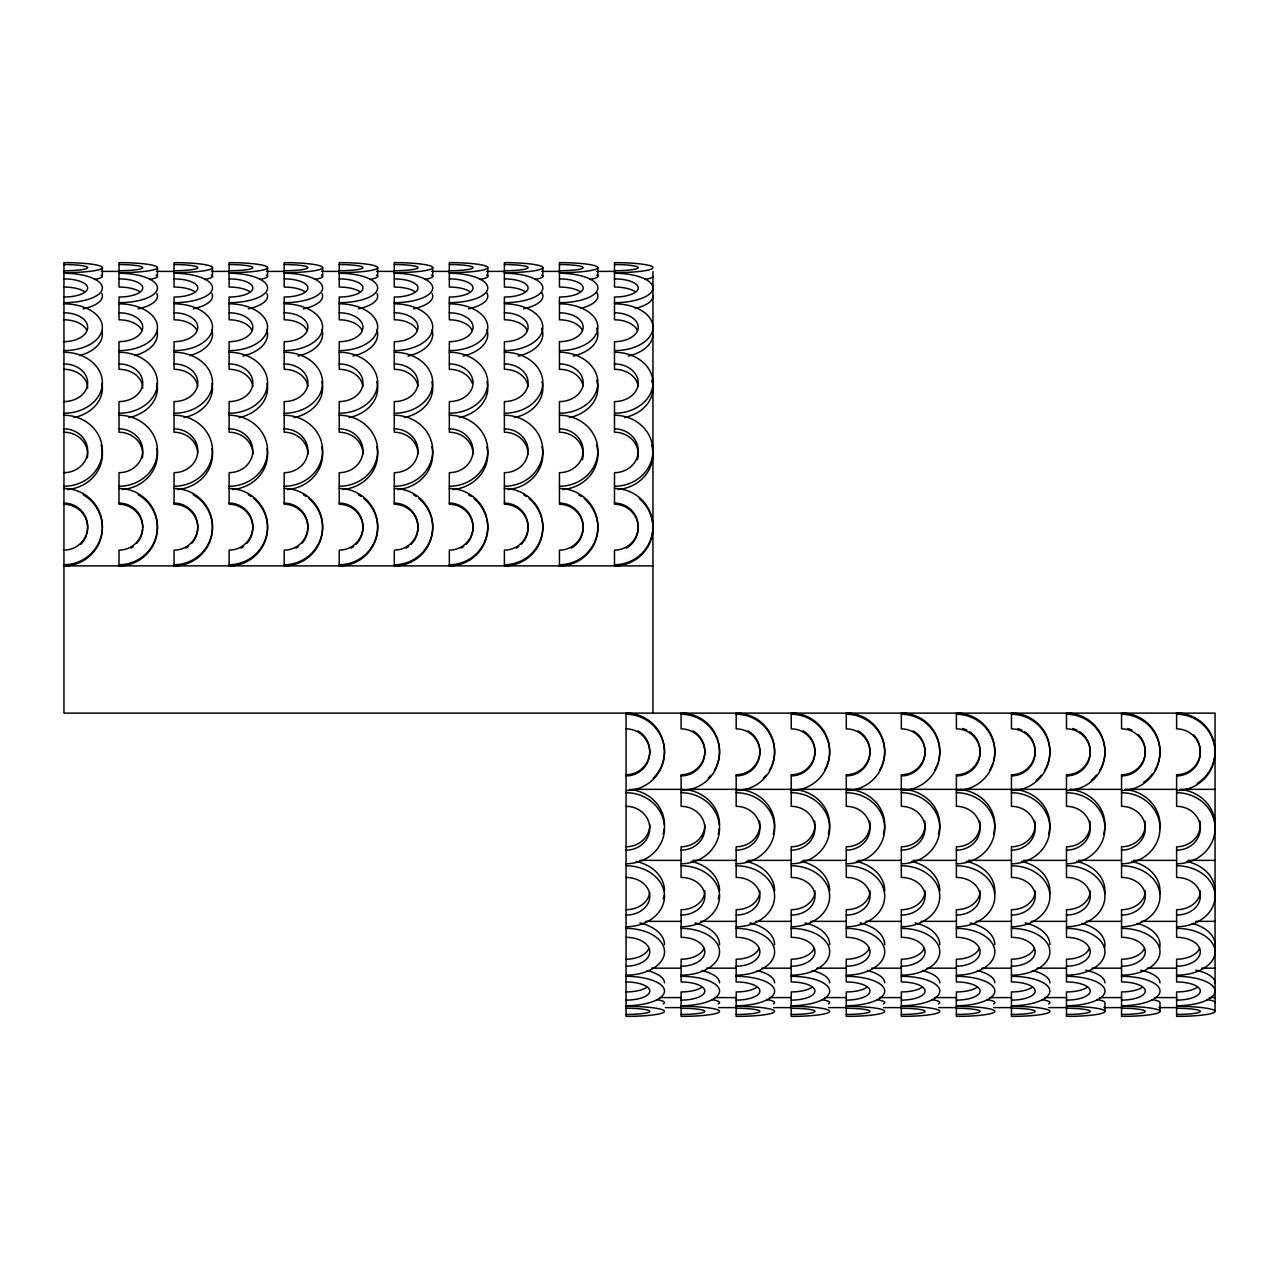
<?xml version="1.0" encoding="UTF-8"?>
<svg xmlns="http://www.w3.org/2000/svg" width="1279" height="1279" viewBox="0 0 1279 1279"><rect width="100%" height="100%" fill="white"/><g stroke="black" fill="none" stroke-linecap="round" stroke-linejoin="round"><path stroke-width="1.5" d="M101.313 271.388L119.011 271.388M156.358 271.388L174.056 271.388M211.419 271.388L229.117 271.388M266.48 271.388L284.178 271.388M321.525 271.388L339.223 271.388M376.586 271.388L394.284 271.388M431.647 271.388L449.329 271.388M486.691 271.388L504.39 271.388M541.752 271.388L559.451 271.388M596.813 271.388L614.496 271.388M652.945 565.878L63.95 565.878A38.434 38.114 0 0 0 83.167 494.765M631.954 789.351L681.115 789.351A38.434 35.508 0 0 1 719.549 824.859M687.015 789.351L736.176 789.351A38.434 35.508 0 0 1 773.299 834.052M742.076 789.351L791.221 789.351A38.434 35.508 0 0 1 828.36 834.052M797.121 789.351L956.388 789.351A38.434 35.508 0 0 1 993.527 834.052M960.321 789.351L1011.449 789.351A38.434 35.508 0 0 1 1048.572 834.052M1015.382 789.351L1066.494 789.351M1070.427 789.351L1121.555 789.351M1125.488 789.351L1176.616 789.351M1180.453 789.351L1215.05 789.351M639.82 860.367L681.115 860.367M692.914 860.367L736.176 860.367M747.959 860.367L791.221 860.367M803.02 860.367L846.282 860.367M858.081 860.367L901.327 860.367M913.126 860.367L956.388 860.367M968.187 860.367L1011.449 860.367M1023.248 860.367L1066.494 860.367M1078.293 860.367L1121.555 860.367M1133.354 860.367L1176.616 860.367M1188.143 860.367L1215.05 860.367M645.719 921.36L681.115 921.36M700.78 921.36L736.176 921.36M755.825 921.36L791.221 921.36M810.886 921.36L846.282 921.36M865.947 921.36L901.327 921.36M920.992 921.36L956.388 921.36M976.053 921.36L1011.449 921.36M1031.114 921.36L1066.494 921.36M1086.159 921.36L1121.555 921.36M1141.22 921.36L1176.616 921.36M1195.833 921.36L1215.05 921.36M651.619 968.171L681.115 968.171M706.679 968.171L736.176 968.171M761.724 968.171L791.221 968.171M816.785 968.171L846.282 968.171M871.846 968.171L901.327 968.171M926.891 968.171L956.388 968.171M981.952 968.171L1011.449 968.171M1037.013 968.171L1066.494 968.171M1092.058 968.171L1121.555 968.171M1147.119 968.171L1176.616 968.171M1201.589 968.171L1215.05 968.171M659.484 997.588L681.115 997.588M714.545 997.588L736.176 997.588M769.59 997.588L791.221 997.588M824.651 997.588L846.282 997.588M879.712 997.588L901.327 997.588M934.757 997.588L956.388 997.588M989.818 997.588L1011.449 997.588M1044.879 997.588L1066.494 997.588M1099.924 997.588L1121.555 997.588M1154.985 997.588L1176.616 997.588M1209.279 997.588L1215.05 997.588M665.384 1007.612L681.115 1007.612M718.478 1007.612L736.176 1007.612M773.523 1007.612L791.221 1007.612M828.584 1007.612L846.282 1007.612M883.645 1007.612L901.327 1007.612M938.69 1007.612L956.388 1007.612M993.751 1007.612L1011.449 1007.612M1048.796 1007.612L1066.494 1007.612M1103.857 1007.612L1121.555 1007.612M1158.918 1007.612L1176.616 1007.612M1197.144 987.42A23.709 9.081 0 0 1 1176.616 991.944L1176.616 1016.373A38.434 5.02 0 0 0 1215.05 1011.369L1215.05 713.122L63.95 713.122L63.95 262.627A38.434 5.02 0 0 1 102.384 267.631L102.384 276.392M1142.099 987.42A23.709 9.081 0 0 1 1121.555 991.944L1121.555 1016.373A38.434 5.02 0 0 0 1159.989 1011.369L1159.989 1002.608A38.434 5.02 0 0 0 1152.059 999.554M1087.038 987.42A23.709 9.081 0 0 1 1066.494 991.944L1066.494 1016.373A38.434 5.02 0 0 0 1104.944 1011.369L1104.944 1002.608A38.434 5.02 0 0 0 1096.998 999.554M652.945 271.388L652.945 713.122M579.979 291.58A23.709 9.081 0 0 0 559.451 287.056L559.451 262.627A38.434 5.02 0 0 1 597.885 267.631L597.885 276.392M524.934 291.58A23.709 9.081 0 0 0 504.39 287.056L504.39 262.627A38.434 5.02 0 0 1 542.824 267.631L542.824 276.392M469.873 291.58A23.709 9.081 0 0 0 449.329 287.056L449.329 262.627A38.434 5.02 0 0 1 487.779 267.631L487.779 276.392M414.812 291.58A23.709 9.081 0 0 0 394.284 287.056L394.284 262.627A38.434 5.02 0 0 1 432.718 267.631L432.718 276.392M359.767 291.58A23.709 9.081 0 0 0 339.223 287.056L339.223 262.627A38.434 5.02 0 0 1 377.673 267.631L377.673 276.392M304.706 291.58A23.709 9.081 0 0 0 284.178 287.056L284.178 262.627A38.434 5.02 0 0 1 322.612 267.631L322.612 276.392M249.661 291.58A23.709 9.081 0 0 0 229.117 287.056L229.117 262.627A38.434 5.02 0 0 1 267.551 267.631L267.551 276.392M194.6 291.58A23.709 9.081 0 0 0 174.056 287.056L174.056 262.627A38.434 5.02 0 0 1 212.506 267.631L212.506 276.392M139.539 291.58A23.709 9.081 0 0 0 119.011 287.056L119.011 262.627A38.434 5.02 0 0 1 157.445 267.631L157.445 276.392M266.815 329.662A38.434 23.406 0 0 1 242.882 356.09M229.117 303.826A38.434 23.406 0 0 1 267.551 327.232A38.434 23.406 0 0 1 229.117 350.622M229.117 312.795A23.709 14.437 0 0 1 252.826 327.232A23.709 14.437 0 0 1 229.117 341.669L229.117 369.311A23.709 18.817 0 0 1 252.746 386.498M284.178 303.826A38.434 23.406 0 0 1 322.612 327.232A38.434 23.406 0 0 1 284.178 350.622M252.027 330.494A23.709 14.437 0 0 0 229.117 319.798L229.117 297.032A23.709 9.081 0 0 0 252.826 287.967A23.709 9.081 0 0 0 229.117 278.886M321.876 329.662A38.434 23.406 0 0 1 297.943 356.09M394.284 303.826A38.434 23.406 0 0 1 432.718 327.232A38.434 23.406 0 0 1 394.284 350.622M394.284 312.795A23.709 14.437 0 0 1 417.993 327.232A23.709 14.437 0 0 1 394.284 341.669L394.284 369.311A23.709 18.817 0 0 1 417.913 386.498M417.194 330.494A23.709 14.437 0 0 0 394.284 319.798L394.284 297.032A23.709 9.081 0 0 0 417.993 287.967A23.709 9.081 0 0 0 394.284 278.886M431.982 329.662A38.434 23.406 0 0 1 408.049 356.09M376.921 329.662A38.434 23.406 0 0 1 353.004 356.09M339.223 303.826A38.434 23.406 0 0 1 377.673 327.232A38.434 23.406 0 0 1 339.223 350.622M339.223 312.795A23.709 14.437 0 0 1 362.948 327.232A23.709 14.437 0 0 1 339.223 341.669L339.223 369.311A23.709 18.817 0 0 1 362.852 386.498M652.945 334.235A38.434 23.406 0 0 1 628.277 356.09M362.133 330.494A23.709 14.437 0 0 0 339.223 319.798L339.223 297.032A23.709 9.081 0 0 0 362.948 287.967A23.709 9.081 0 0 0 339.223 278.886M307.072 330.494A23.709 14.437 0 0 0 284.178 319.798L284.178 297.032A23.709 9.081 0 0 0 307.887 287.967A23.709 9.081 0 0 0 284.178 278.886M284.178 312.795A23.709 14.437 0 0 1 307.887 327.232A23.709 14.437 0 0 1 284.178 341.669L284.178 369.311A23.709 18.817 0 0 1 307.791 386.498M141.905 330.494A23.709 14.437 0 0 0 119.011 319.798L119.011 297.032A23.709 9.081 0 0 0 142.72 287.967A23.709 9.081 0 0 0 119.011 278.886M102.064 331.181A38.434 23.406 0 0 1 79.586 355.61M63.95 319.798A23.709 14.437 0 0 1 86.86 330.494M63.95 303.826A38.434 23.406 0 0 1 102.384 327.232A38.434 23.406 0 0 1 63.95 350.622M63.95 312.795A23.709 14.437 0 0 1 87.659 327.232A23.709 14.437 0 0 1 63.95 341.669M614.496 312.795A23.709 14.437 0 0 1 638.221 327.232A23.709 14.437 0 0 1 614.496 341.669L614.496 369.311A23.709 18.817 0 0 1 638.125 386.498M559.451 312.795A23.709 14.437 0 0 1 583.16 327.232A23.709 14.437 0 0 1 559.451 341.669L559.451 369.311A23.709 18.817 0 0 1 583.064 386.498M637.406 330.494A23.709 14.437 0 0 0 614.496 319.798L614.496 297.032A23.709 9.081 0 0 0 638.221 287.967A23.709 9.081 0 0 0 614.496 278.886M596.574 328.175A38.434 23.406 0 0 1 573.216 356.09M559.451 303.826A38.434 23.406 0 0 1 597.885 327.232A38.434 23.406 0 0 1 559.451 350.622M614.496 303.826A38.434 23.406 0 0 1 652.945 327.232A38.434 23.406 0 0 1 614.496 350.622M582.361 330.494A23.709 14.437 0 0 0 559.451 319.798L559.451 297.032A23.709 9.081 0 0 0 583.16 287.967A23.709 9.081 0 0 0 559.451 278.886M196.966 330.494A23.709 14.437 0 0 0 174.056 319.798L174.056 297.032A23.709 9.081 0 0 0 197.781 287.967A23.709 9.081 0 0 0 174.056 278.886M174.056 312.795A23.709 14.437 0 0 1 197.781 327.232A23.709 14.437 0 0 1 174.056 341.669L174.056 369.311A23.709 18.817 0 0 1 197.685 386.498M449.329 303.826A38.434 23.406 0 0 1 487.779 327.232A38.434 23.406 0 0 1 449.329 350.622M211.754 329.662A38.434 23.406 0 0 1 189.708 355.61M174.056 303.826A38.434 23.406 0 0 1 212.506 327.232A38.434 23.406 0 0 1 174.056 350.622M449.329 312.795A23.709 14.437 0 0 1 473.054 327.232A23.709 14.437 0 0 1 449.329 341.669L449.329 369.311A23.709 18.817 0 0 1 472.239 383.268M472.239 330.494A23.709 14.437 0 0 0 449.329 319.798L449.329 297.032A23.709 9.081 0 0 0 473.054 287.967A23.709 9.081 0 0 0 449.329 278.886M487.027 329.662A38.434 23.406 0 0 1 463.11 356.09M157.109 331.181A38.434 23.406 0 0 1 134.647 355.61M119.011 303.826A38.434 23.406 0 0 1 157.445 327.232A38.434 23.406 0 0 1 119.011 350.622M527.3 330.494A23.709 14.437 0 0 0 504.39 319.798L504.39 297.032A23.709 9.081 0 0 0 528.099 287.967A23.709 9.081 0 0 0 504.39 278.886M541.529 328.175A38.434 23.406 0 0 1 518.155 356.09M119.011 312.795A23.709 14.437 0 0 1 142.72 327.232A23.709 14.437 0 0 1 119.011 341.669L119.011 369.311A23.709 18.817 0 0 1 142.72 388.129M504.39 303.826A38.434 23.406 0 0 1 542.824 327.232A38.434 23.406 0 0 1 504.39 350.622M504.39 312.795A23.709 14.437 0 0 1 528.099 327.232A23.709 14.437 0 0 1 504.39 341.669L504.39 369.311A23.709 18.817 0 0 1 528.019 386.498M431.87 381.781A38.434 30.488 0 0 1 404.228 417.593M652.945 388.129A38.434 30.488 0 0 1 624.456 417.593M651.635 380.247A38.434 30.488 0 0 1 652.466 383.364M267.087 383.364A38.434 30.488 0 0 1 239.061 417.593M614.496 352.253A38.434 30.488 0 0 1 652.945 382.757A38.434 30.488 0 0 1 614.496 413.245M614.496 363.939A23.709 18.817 0 0 1 638.221 382.757A23.709 18.817 0 0 1 614.496 401.574L614.496 432.238A23.709 21.903 0 0 1 637.406 459.816M156.965 383.364A38.434 30.488 0 0 1 128.955 417.593M63.95 352.253A38.434 30.488 0 0 1 102.384 382.757A38.434 30.488 0 0 1 63.95 413.245M376.825 381.781A38.434 30.488 0 0 1 349.167 417.593M321.764 381.781A38.434 30.488 0 0 1 294.122 417.593M212.026 383.364A38.434 30.488 0 0 1 184.016 417.593M486.931 381.781A38.434 30.488 0 0 1 459.289 417.593M541.992 381.781A38.434 30.488 0 0 1 514.334 417.593M596.574 380.247A38.434 30.488 0 0 1 569.395 417.593M559.451 352.253A38.434 30.488 0 0 1 597.885 382.757A38.434 30.488 0 0 1 559.451 413.245M559.451 363.939A23.709 18.817 0 0 1 583.16 382.757A23.709 18.817 0 0 1 559.451 401.574L559.451 432.238A23.709 21.903 0 0 1 582.361 459.816M119.011 363.939A23.709 18.817 0 0 1 142.72 382.757A23.709 18.817 0 0 1 119.011 401.574L119.011 432.238A23.709 21.903 0 0 1 142.353 457.946M63.95 363.939A23.709 18.817 0 0 1 87.659 382.757A23.709 18.817 0 0 1 63.95 401.574M63.95 369.311A23.709 18.817 0 0 1 87.659 388.129M101.92 383.364A38.434 30.488 0 0 1 73.894 417.593M119.011 352.253A38.434 30.488 0 0 1 157.445 382.757A38.434 30.488 0 0 1 119.011 413.245M229.117 363.939A23.709 18.817 0 0 1 252.826 382.757A23.709 18.817 0 0 1 229.117 401.574L229.117 432.238A23.709 21.903 0 0 1 252.826 454.141M174.056 352.253A38.434 30.488 0 0 1 212.506 382.757A38.434 30.488 0 0 1 174.056 413.245M174.056 363.939A23.709 18.817 0 0 1 197.781 382.757A23.709 18.817 0 0 1 174.056 401.574L174.056 432.238A23.709 21.903 0 0 1 197.685 452.238M229.117 352.253A38.434 30.488 0 0 1 267.551 382.757A38.434 30.488 0 0 1 229.117 413.245M394.284 363.939A23.709 18.817 0 0 1 417.993 382.757A23.709 18.817 0 0 1 394.284 401.574L394.284 432.238A23.709 21.903 0 0 1 417.993 454.141M394.284 352.253A38.434 30.488 0 0 1 432.718 382.757A38.434 30.488 0 0 1 394.284 413.245M339.223 352.253A38.434 30.488 0 0 1 377.673 382.757A38.434 30.488 0 0 1 339.223 413.245M339.223 363.939A23.709 18.817 0 0 1 362.948 382.757A23.709 18.817 0 0 1 339.223 401.574L339.223 432.238A23.709 21.903 0 0 1 362.948 454.141M284.178 352.253A38.434 30.488 0 0 1 322.612 382.757A38.434 30.488 0 0 1 284.178 413.245M284.178 363.939A23.709 18.817 0 0 1 307.887 382.757A23.709 18.817 0 0 1 284.178 401.574L284.178 432.238A23.709 21.903 0 0 1 307.887 454.141M449.329 352.253A38.434 30.488 0 0 1 487.779 382.757A38.434 30.488 0 0 1 449.329 413.245M449.329 363.939A23.709 18.817 0 0 1 473.054 382.757A23.709 18.817 0 0 1 449.329 401.574L449.329 432.238A23.709 21.903 0 0 1 473.054 454.141M504.39 363.939A23.709 18.817 0 0 1 528.099 382.757A23.709 18.817 0 0 1 504.39 401.574L504.39 432.238A23.709 21.903 0 0 1 528.099 454.141M504.39 352.253A38.434 30.488 0 0 1 542.824 382.757A38.434 30.488 0 0 1 504.39 413.245M211.914 293.562A38.434 14.708 0 0 1 193.273 308.863M174.056 273.258A38.434 14.708 0 0 1 212.506 287.967A38.434 14.708 0 0 1 174.056 302.675M432.142 293.562A38.434 14.708 0 0 1 413.501 308.863M394.284 273.258A38.434 14.708 0 0 1 432.718 287.967A38.434 14.708 0 0 1 394.284 302.675M284.178 273.258A38.434 14.708 0 0 1 322.612 287.967A38.434 14.708 0 0 1 284.178 302.675M322.02 293.562A38.434 14.708 0 0 1 303.395 308.863M266.975 293.562A38.434 14.708 0 0 1 248.334 308.863M229.117 273.258A38.434 14.708 0 0 1 267.551 287.967A38.434 14.708 0 0 1 229.117 302.675M156.853 293.562A38.434 14.708 0 0 1 138.228 308.863M119.011 273.258A38.434 14.708 0 0 1 157.445 287.967A38.434 14.708 0 0 1 119.011 302.675M559.451 273.258A38.434 14.708 0 0 1 597.885 287.967A38.434 14.708 0 0 1 559.451 302.675M614.496 273.258A38.434 14.708 0 0 1 652.945 287.967A38.434 14.708 0 0 1 614.496 302.675M652.945 296.12A38.434 14.708 0 0 1 635.423 308.463M635.039 291.58A23.709 9.081 0 0 0 614.496 287.056L614.496 262.627A38.434 5.02 0 0 1 652.945 267.631A38.434 5.02 0 0 1 614.496 272.651M596.574 292.315A38.434 14.708 0 0 1 580.378 308.463M449.329 273.258A38.434 14.708 0 0 1 487.779 287.967A38.434 14.708 0 0 1 449.329 302.675M486.468 292.315A38.434 14.708 0 0 1 468.562 308.863M339.223 273.258A38.434 14.708 0 0 1 377.673 287.967A38.434 14.708 0 0 1 339.223 302.675M377.081 293.562A38.434 14.708 0 0 1 358.44 308.863M63.95 278.886A23.709 9.081 0 0 1 87.659 287.967A23.709 9.081 0 0 1 63.95 297.032M63.95 287.056A23.709 9.081 0 0 1 84.494 291.58M63.95 273.258A38.434 14.708 0 0 1 102.384 287.967A38.434 14.708 0 0 1 63.95 302.675M101.808 293.562A38.434 14.708 0 0 1 83.167 308.863M541.529 292.315A38.434 14.708 0 0 1 523.607 308.863M504.39 273.258A38.434 14.708 0 0 1 542.824 287.967A38.434 14.708 0 0 1 504.39 302.675M614.496 428.849A23.709 21.903 0 0 1 638.221 450.768A23.709 21.903 0 0 1 614.496 472.67L614.496 504.262A23.709 23.518 0 0 1 626.358 548.131M652.945 454.141A38.434 35.508 0 0 1 617.837 489.521M651.635 444.948A38.434 35.508 0 0 1 652.738 450.432M614.496 415.243A38.434 35.508 0 0 1 652.945 450.768A38.434 35.508 0 0 1 614.496 486.276M559.451 415.243A38.434 35.508 0 0 1 597.885 450.768A38.434 35.508 0 0 1 559.451 486.276M559.451 428.849A23.709 21.903 0 0 1 583.16 450.768A23.709 21.903 0 0 1 559.451 472.67L559.451 504.262A23.709 23.518 0 0 1 571.297 548.131M596.574 444.948A38.434 35.508 0 0 1 562.792 489.521M174.056 428.849A23.709 21.903 0 0 1 197.781 450.768A23.709 21.903 0 0 1 174.056 472.67L174.056 504.262A23.709 23.518 0 0 1 191.882 543.271M284.178 428.849A23.709 21.903 0 0 1 307.887 450.768A23.709 21.903 0 0 1 284.178 472.67L284.178 504.262A23.709 23.518 0 0 1 302.004 543.271M321.764 446.755A38.434 35.508 0 0 1 287.519 489.521M284.178 415.243A38.434 35.508 0 0 1 322.612 450.768A38.434 35.508 0 0 1 284.178 486.276M394.284 415.243A38.434 35.508 0 0 1 432.718 450.768A38.434 35.508 0 0 1 394.284 486.276M394.284 428.849A23.709 21.903 0 0 1 417.993 450.768A23.709 21.903 0 0 1 394.284 472.67L394.284 504.262A23.709 23.518 0 0 1 411.055 544.39M431.87 446.755A38.434 35.508 0 0 1 397.625 489.521M229.117 428.849A23.709 21.903 0 0 1 252.826 450.768A23.709 21.903 0 0 1 229.117 472.67L229.117 504.262A23.709 23.518 0 0 1 246.943 543.271M267.087 448.577A38.434 35.508 0 0 1 232.458 489.521M229.117 415.243A38.434 35.508 0 0 1 267.551 450.768A38.434 35.508 0 0 1 229.117 486.276M156.965 448.577A38.434 35.508 0 0 1 122.352 489.521M119.011 415.243A38.434 35.508 0 0 1 157.445 450.768A38.434 35.508 0 0 1 119.011 486.276M174.056 415.243A38.434 35.508 0 0 1 212.506 450.768A38.434 35.508 0 0 1 174.056 486.276M486.931 446.755A38.434 35.508 0 0 1 452.67 489.521M541.992 446.755A38.434 35.508 0 0 1 507.731 489.521M376.825 446.755A38.434 35.508 0 0 1 342.564 489.521M339.223 415.243A38.434 35.508 0 0 1 377.673 450.768A38.434 35.508 0 0 1 339.223 486.276M339.223 428.849A23.709 21.903 0 0 1 362.948 450.768A23.709 21.903 0 0 1 339.223 472.67L339.223 504.262A23.709 23.518 0 0 1 360.486 538.171M119.011 428.849A23.709 21.903 0 0 1 142.72 450.768A23.709 21.903 0 0 1 119.011 472.67L119.011 504.262A23.709 23.518 0 0 1 142.72 527.763M504.39 415.243A38.434 35.508 0 0 1 542.824 450.768A38.434 35.508 0 0 1 504.39 486.276M504.39 428.849A23.709 21.903 0 0 1 528.099 450.768A23.709 21.903 0 0 1 504.39 472.67L504.39 504.262A23.709 23.518 0 0 1 521.161 544.39M212.026 448.577A38.434 35.508 0 0 1 177.397 489.521M63.95 428.849A23.709 21.903 0 0 1 87.659 450.768A23.709 21.903 0 0 1 63.95 472.67M63.95 415.243A38.434 35.508 0 0 1 102.384 450.768A38.434 35.508 0 0 1 63.95 486.276M63.95 432.238A23.709 21.903 0 0 1 87.308 457.946M101.073 444.948A38.434 35.508 0 0 1 67.291 489.521M449.329 428.849A23.709 21.903 0 0 1 473.054 450.768A23.709 21.903 0 0 1 449.329 472.67L449.329 504.262A23.709 23.518 0 0 1 466.1 544.39M449.329 415.243A38.434 35.508 0 0 1 487.779 450.768A38.434 35.508 0 0 1 449.329 486.276M486.468 275.097A38.434 5.02 0 0 1 479.833 279.446M541.529 275.097A38.434 5.02 0 0 1 534.894 279.446M596.574 275.097A38.434 5.02 0 0 1 589.939 279.446M652.945 276.392A38.434 5.02 0 0 1 645 279.446M376.362 275.097A38.434 5.02 0 0 1 369.727 279.446M377.673 267.631A38.434 5.02 0 0 1 339.223 272.651M339.223 264.545A23.709 3.102 0 0 1 362.948 267.631A23.709 3.102 0 0 1 339.223 270.732M157.445 267.631A38.434 5.02 0 0 1 119.011 272.651M119.011 264.545A23.709 3.102 0 0 1 142.72 267.631A23.709 3.102 0 0 1 119.011 270.732M542.824 267.631A38.434 5.02 0 0 1 504.39 272.651M504.39 264.545A23.709 3.102 0 0 1 528.099 267.631A23.709 3.102 0 0 1 504.39 270.732M229.117 264.545A23.709 3.102 0 0 1 252.826 267.631A23.709 3.102 0 0 1 229.117 270.732M267.551 267.631A38.434 5.02 0 0 1 229.117 272.651M322.612 267.631A38.434 5.02 0 0 1 284.178 272.651M284.178 264.545A23.709 3.102 0 0 1 307.887 267.631A23.709 3.102 0 0 1 284.178 270.732M321.301 275.097A38.434 5.02 0 0 1 314.666 279.446M394.284 264.545A23.709 3.102 0 0 1 417.993 267.631A23.709 3.102 0 0 1 394.284 270.732M432.718 267.631A38.434 5.02 0 0 1 394.284 272.651M431.407 275.097A38.434 5.02 0 0 1 424.772 279.446M156.134 275.097A38.434 5.02 0 0 1 149.499 279.446M266.24 275.097A38.434 5.02 0 0 1 259.605 279.446M212.506 267.631A38.434 5.02 0 0 1 174.056 272.651M174.056 264.545A23.709 3.102 0 0 1 197.781 267.631A23.709 3.102 0 0 1 174.056 270.732M597.885 267.631A38.434 5.02 0 0 1 559.451 272.651M559.451 264.545A23.709 3.102 0 0 1 583.16 267.631A23.709 3.102 0 0 1 559.451 270.732M614.496 264.545A23.709 3.102 0 0 1 638.221 267.631A23.709 3.102 0 0 1 614.496 270.732M449.329 264.545A23.709 3.102 0 0 1 473.054 267.631A23.709 3.102 0 0 1 449.329 270.732M487.779 267.631A38.434 5.02 0 0 1 449.329 272.651M211.195 275.097A38.434 5.02 0 0 1 204.56 279.446M63.95 264.545A23.709 3.102 0 0 1 87.659 267.631A23.709 3.102 0 0 1 63.95 270.732M102.384 267.631A38.434 5.02 0 0 1 63.95 272.651M101.073 275.097A38.434 5.02 0 0 1 94.438 279.446M63.95 488.498A38.434 38.114 0 0 1 102.384 526.612A38.434 38.114 0 0 1 63.95 564.726M463.765 546.421A23.709 23.518 0 0 1 461.191 548.131M449.329 503.095A23.709 23.518 0 0 1 473.054 526.612A23.709 23.518 0 0 1 449.329 550.13L449.329 565.878A38.434 38.114 0 0 0 486.931 519.834M468.562 494.765A38.434 38.114 0 0 1 471.375 496.54M474.045 498.57A38.434 38.114 0 0 1 486.468 517.899M449.329 488.498A38.434 38.114 0 0 1 487.779 526.612A38.434 38.114 0 0 1 449.329 564.726M639.212 498.57A38.434 38.114 0 0 1 614.496 565.878L614.496 550.13A23.709 23.518 0 0 0 638.221 526.612A23.709 23.518 0 0 0 614.496 503.095M584.167 498.57A38.434 38.114 0 0 1 559.451 565.878L559.451 550.13A23.709 23.518 0 0 0 583.16 526.612A23.709 23.518 0 0 0 559.451 503.095M578.668 494.765A38.434 38.114 0 0 1 581.481 496.54M363.939 498.57A38.434 38.114 0 0 1 339.223 565.878L339.223 550.13A23.709 23.518 0 0 0 362.948 526.612A23.709 23.518 0 0 0 339.223 503.095M358.44 494.765A38.434 38.114 0 0 1 361.27 496.54M359.767 539.514A23.709 23.518 0 0 1 355.994 544.39M353.659 546.421A23.709 23.518 0 0 1 351.085 548.131M308.878 498.57A38.434 38.114 0 0 1 284.178 565.878L284.178 550.13A23.709 23.518 0 0 0 307.887 526.612A23.709 23.518 0 0 0 284.178 503.095M303.395 494.765A38.434 38.114 0 0 1 306.209 496.54M614.496 488.498A38.434 38.114 0 0 1 652.945 526.612A38.434 38.114 0 0 1 614.496 564.726M419 498.57A38.434 38.114 0 0 1 394.284 565.878L394.284 550.13A23.709 23.518 0 0 0 417.993 526.612A23.709 23.518 0 0 0 394.284 503.095M413.501 494.765A38.434 38.114 0 0 1 416.314 496.54M408.72 546.421A23.709 23.518 0 0 1 406.13 548.131M541.992 519.834A38.434 38.114 0 0 1 504.39 565.878L504.39 550.13A23.709 23.518 0 0 0 528.099 526.612A23.709 23.518 0 0 0 504.39 503.095M523.607 494.765A38.434 38.114 0 0 1 526.436 496.54M529.106 498.57A38.434 38.114 0 0 1 541.529 517.899M298.615 546.421A23.709 23.518 0 0 1 296.025 548.131M253.834 498.57A38.434 38.114 0 0 1 229.117 565.878L229.117 550.13A23.709 23.518 0 0 0 252.826 526.612A23.709 23.518 0 0 0 229.117 503.095M248.334 494.765A38.434 38.114 0 0 1 251.164 496.54M193.273 494.765A38.434 38.114 0 0 1 174.056 565.878L174.056 550.13A23.709 23.518 0 0 0 197.781 526.612A23.709 23.518 0 0 0 174.056 503.095M188.493 546.421A23.709 23.518 0 0 1 185.919 548.131M138.228 494.765A38.434 38.114 0 0 1 119.011 565.878L119.011 550.13A23.709 23.518 0 0 0 142.72 526.612A23.709 23.518 0 0 0 119.011 503.095M518.826 546.421A23.709 23.518 0 0 1 516.252 548.131M243.554 546.421A23.709 23.518 0 0 1 240.98 548.131M559.451 488.498A38.434 38.114 0 0 1 597.885 526.612A38.434 38.114 0 0 1 559.451 564.726M504.39 488.498A38.434 38.114 0 0 1 542.824 526.612A38.434 38.114 0 0 1 504.39 564.726M339.223 488.498A38.434 38.114 0 0 1 377.673 526.612A38.434 38.114 0 0 1 339.223 564.726M119.011 488.498A38.434 38.114 0 0 1 157.445 526.612A38.434 38.114 0 0 1 119.011 564.726M142.672 529.298A23.709 23.518 0 0 1 136.837 543.271M133.448 546.421A23.709 23.518 0 0 1 130.858 548.131M229.117 488.498A38.434 38.114 0 0 1 267.551 526.612A38.434 38.114 0 0 1 229.117 564.726M284.178 488.498A38.434 38.114 0 0 1 322.612 526.612A38.434 38.114 0 0 1 284.178 564.726M394.284 488.498A38.434 38.114 0 0 1 432.718 526.612A38.434 38.114 0 0 1 394.284 564.726M174.056 488.498A38.434 38.114 0 0 1 212.506 526.612A38.434 38.114 0 0 1 174.056 564.726M63.95 503.095A23.709 23.518 0 0 1 87.659 526.612A23.709 23.518 0 0 1 63.95 550.13M63.95 504.262A23.709 23.518 0 0 1 86.86 533.855M86.412 535.309A23.709 23.518 0 0 1 80.721 544.39M1044.735 770.294A38.434 38.114 0 0 0 1011.449 713.122L1011.449 728.87A23.709 23.518 0 0 1 1035.159 752.388A23.709 23.518 0 0 1 1011.449 775.905M1041.314 775.218A38.434 38.114 0 0 1 1036.166 780.43M1099.796 770.294A38.434 38.114 0 0 0 1066.494 713.122L1066.494 728.87A23.709 23.518 0 0 1 1090.22 752.388A23.709 23.518 0 0 1 1066.494 775.905M1096.375 775.218A38.434 38.114 0 0 1 1091.211 780.43M1024.607 731.684A23.709 23.518 0 0 1 1011.449 774.738L1011.449 806.33A23.709 21.903 0 0 1 1035.159 828.232A23.709 21.903 0 0 1 1011.449 850.151M1017.588 728.518A23.709 23.518 0 0 1 1021.937 730.149M1089.404 745.145A23.709 23.518 0 0 1 1066.494 774.738L1066.494 806.33A23.709 21.903 0 0 1 1090.22 828.232A23.709 21.903 0 0 1 1066.494 850.151M1072.633 728.518A23.709 23.518 0 0 1 1076.998 730.149M1079.668 731.684A23.709 23.518 0 0 1 1086.223 738.175M1087.038 739.486A23.709 23.518 0 0 1 1088.957 743.691M1069.836 789.479A38.434 35.508 0 0 1 1103.633 834.052M1154.841 770.294A38.434 38.114 0 0 0 1121.555 713.122L1121.555 728.87A23.709 23.518 0 0 1 1145.265 752.388A23.709 23.518 0 0 1 1121.555 775.905M1152.651 773.635A38.434 38.114 0 0 1 1143.602 782.46M1144.465 745.145A23.709 23.518 0 0 1 1121.555 774.738L1121.555 806.33A23.709 21.903 0 0 1 1145.265 828.232A23.709 21.903 0 0 1 1121.555 850.151M1127.694 728.518A23.709 23.518 0 0 1 1132.043 730.149M1138.326 734.61A23.709 23.518 0 0 1 1144.018 743.691M1124.896 789.479A38.434 35.508 0 0 1 1159.781 828.568M1209.902 770.294A38.434 38.114 0 0 0 1176.616 713.122L1176.616 728.87A23.709 23.518 0 0 1 1200.326 752.388A23.709 23.518 0 0 1 1176.616 775.905M1208.847 771.988A38.434 38.114 0 0 1 1197.256 783.387M1179.957 789.479A38.434 35.508 0 0 1 1214.842 828.568M1199.51 745.145A23.709 23.518 0 0 1 1176.616 774.738L1176.616 806.33A23.709 21.903 0 0 1 1200.326 828.232A23.709 21.903 0 0 1 1176.616 850.151M1193.387 734.61A23.709 23.518 0 0 1 1199.062 743.691M938.466 761.101A38.434 38.114 0 0 0 901.327 713.122L901.327 728.87A23.709 23.518 0 0 1 925.053 752.388A23.709 23.518 0 0 1 901.327 775.905M937.891 763.003A38.434 38.114 0 0 1 934.629 770.294M901.327 714.274A38.434 38.114 0 0 1 939.777 752.388A38.434 38.114 0 0 1 901.327 790.502M913.19 730.869A23.709 23.518 0 0 1 901.327 774.738L901.327 806.33A23.709 21.903 0 0 1 925.053 828.232A23.709 21.903 0 0 1 901.327 850.151M681.115 775.905A23.709 23.518 0 0 0 704.825 752.388A23.709 23.518 0 0 0 681.115 728.87L681.115 713.122A38.434 38.114 0 0 1 714.401 770.294M681.115 714.274A38.434 38.114 0 0 1 719.549 752.388A38.434 38.114 0 0 1 681.115 790.502M704.377 746.648A23.709 23.518 0 0 1 681.115 774.738L681.115 806.33A23.709 21.903 0 0 1 704.825 828.232A23.709 21.903 0 0 1 681.115 850.151M692.978 730.869A23.709 23.518 0 0 1 704.026 745.145M710.98 775.218A38.434 38.114 0 0 1 708.294 778.176M1066.494 714.274A38.434 38.114 0 0 1 1104.944 752.388A38.434 38.114 0 0 1 1066.494 790.502M719.342 828.568A38.434 35.508 0 0 1 718.238 834.052M791.221 775.905A23.709 23.518 0 0 0 814.947 752.388A23.709 23.518 0 0 0 791.221 728.87L791.221 713.122A38.434 38.114 0 0 1 824.507 770.294M791.221 714.274A38.434 38.114 0 0 1 829.671 752.388A38.434 38.114 0 0 1 791.221 790.502M803.084 730.869A23.709 23.518 0 0 1 791.221 774.738L791.221 806.33A23.709 21.903 0 0 1 814.947 828.232A23.709 21.903 0 0 1 791.221 850.151M846.282 714.274A38.434 38.114 0 0 1 884.716 752.388A38.434 38.114 0 0 1 846.282 790.502M846.282 775.905A23.709 23.518 0 0 0 869.992 752.388A23.709 23.518 0 0 0 846.282 728.87L846.282 713.122A38.434 38.114 0 0 1 879.568 770.294M858.129 730.869A23.709 23.518 0 0 1 846.282 774.738L846.282 806.33A23.709 21.903 0 0 1 869.992 828.232A23.709 21.903 0 0 1 846.282 850.151M846.282 789.351A38.434 35.508 0 0 1 883.405 834.052M956.388 775.905A23.709 23.518 0 0 0 980.098 752.388A23.709 23.518 0 0 0 956.388 728.87L956.388 713.122A38.434 38.114 0 0 1 993.527 761.101M956.388 714.274A38.434 38.114 0 0 1 994.822 752.388A38.434 38.114 0 0 1 956.388 790.502M992.952 763.003A38.434 38.114 0 0 1 989.674 770.294M969.562 731.684A23.709 23.518 0 0 1 956.388 774.738L956.388 806.33A23.709 21.903 0 0 1 980.098 828.232A23.709 21.903 0 0 1 956.388 850.151M962.527 728.518A23.709 23.518 0 0 1 966.892 730.149M736.176 775.905A23.709 23.518 0 0 0 759.886 752.388A23.709 23.518 0 0 0 736.176 728.87L736.176 713.122A38.434 38.114 0 0 1 769.462 770.294M736.176 714.274A38.434 38.114 0 0 1 774.61 752.388A38.434 38.114 0 0 1 736.176 790.502M766.041 775.218A38.434 38.114 0 0 1 763.355 778.176M759.422 746.648A23.709 23.518 0 0 1 736.176 774.738L736.176 806.33A23.709 21.903 0 0 1 759.886 828.232A23.709 21.903 0 0 1 736.176 850.151M748.023 730.869A23.709 23.518 0 0 1 759.071 745.145M1121.555 714.274A38.434 38.114 0 0 1 1159.989 752.388A38.434 38.114 0 0 1 1121.555 790.502M1176.616 714.274A38.434 38.114 0 0 1 1213.739 762.252A38.434 38.114 0 0 1 1176.616 790.502M1011.449 714.274A38.434 38.114 0 0 1 1049.883 752.388A38.434 38.114 0 0 1 1011.449 790.502M901.327 789.351A38.434 35.508 0 0 1 938.466 834.052M664.281 828.568A38.434 35.508 0 0 1 663.193 834.052M629.396 789.479A38.434 35.508 0 0 1 664.504 824.859M653.233 778.176A38.434 38.114 0 0 0 626.055 713.122L626.055 1016.373A38.434 5.02 0 0 0 664.504 1011.369A38.434 5.02 0 0 0 626.055 1006.349M626.055 728.87A23.709 23.518 0 0 1 649.78 752.388A23.709 23.518 0 0 1 626.055 775.905M626.055 714.274A38.434 38.114 0 0 1 664.504 752.388A38.434 38.114 0 0 1 626.055 790.502M637.917 730.869A23.709 23.518 0 0 1 626.055 774.738M1034.791 821.054A23.709 21.903 0 0 1 1011.449 846.762L1011.449 877.426A23.709 18.817 0 0 1 1035.159 896.243A23.709 18.817 0 0 1 1011.449 915.061M1089.852 821.054A23.709 21.903 0 0 1 1066.494 846.762L1066.494 877.426A23.709 18.817 0 0 1 1090.22 896.243A23.709 18.817 0 0 1 1066.494 915.061M1144.913 821.054A23.709 21.903 0 0 1 1121.555 846.762L1121.555 877.426A23.709 18.817 0 0 1 1145.265 896.243A23.709 18.817 0 0 1 1121.555 915.061M1199.958 821.054A23.709 21.903 0 0 1 1176.616 846.762L1176.616 877.426A23.709 18.817 0 0 1 1200.326 896.243A23.709 18.817 0 0 1 1176.616 915.061M901.327 792.724A38.434 35.508 0 0 1 939.777 828.232A38.434 35.508 0 0 1 901.327 863.757M924.685 821.054A23.709 21.903 0 0 1 901.327 846.762L901.327 877.426A23.709 18.817 0 0 1 925.053 896.243A23.709 18.817 0 0 1 901.327 915.061M681.115 792.724A38.434 35.508 0 0 1 719.549 828.232A38.434 35.508 0 0 1 681.115 863.757M704.825 824.859A23.709 21.903 0 0 1 681.115 846.762L681.115 877.426A23.709 18.817 0 0 1 704.825 896.243A23.709 18.817 0 0 1 681.115 915.061M1066.494 792.724A38.434 35.508 0 0 1 1104.944 828.232A38.434 35.508 0 0 1 1066.494 863.757M791.221 792.724A38.434 35.508 0 0 1 829.671 828.232A38.434 35.508 0 0 1 791.221 863.757M846.282 792.724A38.434 35.508 0 0 1 884.716 828.232A38.434 35.508 0 0 1 846.282 863.757M869.64 821.054A23.709 21.903 0 0 1 846.282 846.762L846.282 877.426A23.709 18.817 0 0 1 869.992 896.243A23.709 18.817 0 0 1 846.282 915.061M956.388 792.724A38.434 35.508 0 0 1 994.822 828.232A38.434 35.508 0 0 1 956.388 863.757M979.746 821.054A23.709 21.903 0 0 1 956.388 846.762L956.388 877.426A23.709 18.817 0 0 1 980.098 896.243A23.709 18.817 0 0 1 956.388 915.061M814.579 821.054A23.709 21.903 0 0 1 791.221 846.762L791.221 877.426A23.709 18.817 0 0 1 814.947 896.243A23.709 18.817 0 0 1 791.221 915.061M736.176 792.724A38.434 35.508 0 0 1 774.61 828.232A38.434 35.508 0 0 1 736.176 863.757M1121.555 792.724A38.434 35.508 0 0 1 1159.989 828.232A38.434 35.508 0 0 1 1121.555 863.757M1176.616 792.724A38.434 35.508 0 0 1 1215.05 828.232A38.434 35.508 0 0 1 1176.616 863.757M759.518 821.054A23.709 21.903 0 0 1 736.176 846.762L736.176 877.426A23.709 18.817 0 0 1 759.886 896.243A23.709 18.817 0 0 1 736.176 915.061M1011.449 792.724A38.434 35.508 0 0 1 1049.883 828.232A38.434 35.508 0 0 1 1011.449 863.757M626.055 806.33A23.709 21.903 0 0 1 649.78 828.232A23.709 21.903 0 0 1 626.055 850.151M626.055 792.724A38.434 35.508 0 0 1 664.504 828.232A38.434 35.508 0 0 1 626.055 863.757M649.78 824.859A23.709 21.903 0 0 1 626.055 846.762M1021.393 861.406A38.434 30.488 0 0 1 1049.675 894.053M1035.159 890.871A23.709 18.817 0 0 1 1011.449 909.689L1011.449 937.331A23.709 14.437 0 0 1 1035.159 951.768A23.709 14.437 0 0 1 1011.449 966.205M1076.454 861.406A38.434 30.488 0 0 1 1104.736 894.053M1090.22 890.871A23.709 18.817 0 0 1 1066.494 909.689L1066.494 937.331A23.709 14.437 0 0 1 1090.22 951.768A23.709 14.437 0 0 1 1066.494 966.205M1145.265 890.871A23.709 18.817 0 0 1 1121.555 909.689L1121.555 937.331A23.709 14.437 0 0 1 1145.265 951.768A23.709 14.437 0 0 1 1121.555 966.205M1131.499 861.406A38.434 30.488 0 0 1 1159.781 894.053M1186.56 861.406A38.434 30.488 0 0 1 1214.842 894.053M1200.326 890.871A23.709 18.817 0 0 1 1176.616 909.689L1176.616 937.331A23.709 14.437 0 0 1 1200.326 951.768A23.709 14.437 0 0 1 1176.616 966.205M901.327 865.755A38.434 30.488 0 0 1 939.777 896.243A38.434 30.488 0 0 1 901.327 926.747M911.287 861.406A38.434 30.488 0 0 1 939.777 890.871M925.053 890.871A23.709 18.817 0 0 1 901.327 909.689L901.327 937.331A23.709 14.437 0 0 1 925.053 951.768A23.709 14.437 0 0 1 901.327 966.205M681.115 865.755A38.434 30.488 0 0 1 719.549 896.243A38.434 30.488 0 0 1 681.115 926.747M704.825 890.871A23.709 18.817 0 0 1 681.115 909.689L681.115 937.331A23.709 14.437 0 0 1 704.825 951.768A23.709 14.437 0 0 1 681.115 966.205M719.086 895.636A38.434 30.488 0 0 1 718.238 898.753M691.06 861.406A38.434 30.488 0 0 1 719.549 890.871M1066.494 865.755A38.434 30.488 0 0 1 1104.944 896.243A38.434 30.488 0 0 1 1066.494 926.747M791.221 865.755A38.434 30.488 0 0 1 829.671 896.243A38.434 30.488 0 0 1 791.221 926.747M801.166 861.406A38.434 30.488 0 0 1 829.671 890.871M846.282 865.755A38.434 30.488 0 0 1 884.716 896.243A38.434 30.488 0 0 1 846.282 926.747M856.227 861.406A38.434 30.488 0 0 1 884.716 890.871M869.992 890.871A23.709 18.817 0 0 1 846.282 909.689L846.282 937.331A23.709 14.437 0 0 1 869.992 951.768A23.709 14.437 0 0 1 846.282 966.205M956.388 865.755A38.434 30.488 0 0 1 994.822 896.243A38.434 30.488 0 0 1 956.388 926.747M966.332 861.406A38.434 30.488 0 0 1 994.614 894.053M980.098 890.871A23.709 18.817 0 0 1 956.388 909.689L956.388 937.331A23.709 14.437 0 0 1 980.098 951.768A23.709 14.437 0 0 1 956.388 966.205M814.947 890.871A23.709 18.817 0 0 1 791.221 909.689L791.221 937.331A23.709 14.437 0 0 1 814.947 951.768A23.709 14.437 0 0 1 791.221 966.205M736.176 865.755A38.434 30.488 0 0 1 774.61 896.243A38.434 30.488 0 0 1 736.176 926.747M746.121 861.406A38.434 30.488 0 0 1 774.61 890.871M1121.555 865.755A38.434 30.488 0 0 1 1159.989 896.243A38.434 30.488 0 0 1 1121.555 926.747M1176.616 865.755A38.434 30.488 0 0 1 1215.05 896.243A38.434 30.488 0 0 1 1176.616 926.747M759.886 890.871A23.709 18.817 0 0 1 736.176 909.689L736.176 937.331A23.709 14.437 0 0 1 759.886 951.768A23.709 14.437 0 0 1 736.176 966.205M1011.449 865.755A38.434 30.488 0 0 1 1049.883 896.243A38.434 30.488 0 0 1 1011.449 926.747M664.025 895.636A38.434 30.488 0 0 1 663.193 898.753M636.015 861.406A38.434 30.488 0 0 1 664.504 890.871M626.055 877.426A23.709 18.817 0 0 1 649.78 896.243A23.709 18.817 0 0 1 626.055 915.061M626.055 865.755A38.434 30.488 0 0 1 664.504 896.243A38.434 30.488 0 0 1 626.055 926.747M649.684 892.502A23.709 18.817 0 0 1 626.055 909.689M1025.214 922.91A38.434 23.406 0 0 1 1049.883 944.765M1082.146 923.39A38.434 23.406 0 0 1 1104.608 947.819M1089.404 948.506A23.709 14.437 0 0 1 1066.494 959.202L1066.494 981.968A23.709 9.081 0 0 1 1090.22 991.033A23.709 9.081 0 0 1 1066.494 1000.114M1144.465 948.506A23.709 14.437 0 0 1 1121.555 959.202L1121.555 981.968A23.709 9.081 0 0 1 1145.265 991.033A23.709 9.081 0 0 1 1121.555 1000.114M1137.191 923.39A38.434 23.406 0 0 1 1159.669 947.819M1192.252 923.39A38.434 23.406 0 0 1 1214.714 947.819M1199.51 948.506A23.709 14.437 0 0 1 1176.616 959.202L1176.616 981.968A23.709 9.081 0 0 1 1200.326 991.033A23.709 9.081 0 0 1 1176.616 1000.114M901.327 928.378A38.434 23.406 0 0 1 939.777 951.768A38.434 23.406 0 0 1 901.327 975.174M915.109 922.91A38.434 23.406 0 0 1 939.777 944.765M924.237 948.506A23.709 14.437 0 0 1 901.327 959.202L901.327 981.968A23.709 9.081 0 0 1 925.053 991.033A23.709 9.081 0 0 1 901.327 1000.114M681.115 928.378A38.434 23.406 0 0 1 719.549 951.768A38.434 23.406 0 0 1 681.115 975.174M704.026 948.506A23.709 14.437 0 0 1 681.115 959.202L681.115 981.968A23.709 9.081 0 0 1 704.825 991.033A23.709 9.081 0 0 1 681.115 1000.114M694.881 922.91A38.434 23.406 0 0 1 719.549 944.765M1066.494 928.378A38.434 23.406 0 0 1 1104.944 951.768A38.434 23.406 0 0 1 1066.494 975.174M791.221 928.378A38.434 23.406 0 0 1 829.671 951.768A38.434 23.406 0 0 1 791.221 975.174M804.987 922.91A38.434 23.406 0 0 1 829.671 944.765M846.282 928.378A38.434 23.406 0 0 1 884.716 951.768A38.434 23.406 0 0 1 846.282 975.174M860.048 922.91A38.434 23.406 0 0 1 884.716 944.765M869.192 948.506A23.709 14.437 0 0 1 846.282 959.202L846.282 981.968A23.709 9.081 0 0 1 869.992 991.033A23.709 9.081 0 0 1 846.282 1000.114M956.388 928.378A38.434 23.406 0 0 1 994.822 951.768A38.434 23.406 0 0 1 956.388 975.174M970.153 922.91A38.434 23.406 0 0 1 994.822 944.765M979.298 948.506A23.709 14.437 0 0 1 956.388 959.202L956.388 981.968A23.709 9.081 0 0 1 980.098 991.033A23.709 9.081 0 0 1 956.388 1000.114M814.131 948.506A23.709 14.437 0 0 1 791.221 959.202L791.221 981.968A23.709 9.081 0 0 1 814.947 991.033A23.709 9.081 0 0 1 791.221 1000.114M736.176 928.378A38.434 23.406 0 0 1 774.61 951.768A38.434 23.406 0 0 1 736.176 975.174M749.942 922.91A38.434 23.406 0 0 1 774.61 944.765M1121.555 928.378A38.434 23.406 0 0 1 1159.989 951.768A38.434 23.406 0 0 1 1121.555 975.174M1176.616 928.378A38.434 23.406 0 0 1 1215.05 951.768A38.434 23.406 0 0 1 1176.616 975.174M759.071 948.506A23.709 14.437 0 0 1 736.176 959.202L736.176 981.968A23.709 9.081 0 0 1 759.886 991.033A23.709 9.081 0 0 1 736.176 1000.114M1011.449 928.378A38.434 23.406 0 0 1 1049.883 951.768A38.434 23.406 0 0 1 1011.449 975.174M1034.359 948.506A23.709 14.437 0 0 1 1011.449 959.202L1011.449 981.968A23.709 9.081 0 0 1 1035.159 991.033A23.709 9.081 0 0 1 1011.449 1000.114M639.836 922.91A38.434 23.406 0 0 1 664.504 944.765M626.055 937.331A23.709 14.437 0 0 1 649.78 951.768A23.709 14.437 0 0 1 626.055 966.205M626.055 928.378A38.434 23.406 0 0 1 664.504 951.768A38.434 23.406 0 0 1 626.055 975.174M648.965 948.506A23.709 14.437 0 0 1 626.055 959.202M1032.377 970.537A38.434 14.708 0 0 1 1049.883 982.88M1085.727 970.137A38.434 14.708 0 0 1 1104.944 982.88M1140.772 970.137A38.434 14.708 0 0 1 1159.989 982.88M1195.833 970.137A38.434 14.708 0 0 1 1215.05 982.88M901.327 976.325A38.434 14.708 0 0 1 939.777 991.033A38.434 14.708 0 0 1 901.327 1005.742M922.255 970.537A38.434 14.708 0 0 1 939.777 982.88M921.871 987.42A23.709 9.081 0 0 1 901.327 991.944L901.327 1016.373A38.434 5.02 0 0 0 939.777 1011.369A38.434 5.02 0 0 0 901.327 1006.349M681.115 976.325A38.434 14.708 0 0 1 719.549 991.033A38.434 14.708 0 0 1 681.115 1005.742M701.643 987.42A23.709 9.081 0 0 1 681.115 991.944L681.115 1016.373A38.434 5.02 0 0 0 719.549 1011.369A38.434 5.02 0 0 0 681.115 1006.349M1066.494 976.325A38.434 14.708 0 0 1 1104.944 991.033A38.434 14.708 0 0 1 1066.494 1005.742M791.221 976.325A38.434 14.708 0 0 1 829.671 991.033A38.434 14.708 0 0 1 791.221 1005.742M846.282 976.325A38.434 14.708 0 0 1 884.716 991.033A38.434 14.708 0 0 1 846.282 1005.742M866.81 987.42A23.709 9.081 0 0 1 846.282 991.944L846.282 1016.373A38.434 5.02 0 0 0 884.716 1011.369A38.434 5.02 0 0 0 846.282 1006.349M867.21 970.537A38.434 14.708 0 0 1 884.716 982.88M956.388 976.325A38.434 14.708 0 0 1 994.822 991.033A38.434 14.708 0 0 1 956.388 1005.742M976.932 987.42A23.709 9.081 0 0 1 956.388 991.944L956.388 1016.373A38.434 5.02 0 0 0 994.822 1011.369A38.434 5.02 0 0 0 956.388 1006.349M977.316 970.537A38.434 14.708 0 0 1 994.822 982.88M811.765 987.42A23.709 9.081 0 0 1 791.221 991.944L791.221 1016.373A38.434 5.02 0 0 0 829.671 1011.369A38.434 5.02 0 0 0 791.221 1006.349M812.149 970.537A38.434 14.708 0 0 1 829.671 982.88M736.176 976.325A38.434 14.708 0 0 1 774.61 991.033A38.434 14.708 0 0 1 736.176 1005.742M1121.555 976.325A38.434 14.708 0 0 1 1159.989 991.033A38.434 14.708 0 0 1 1121.555 1005.742M1176.616 976.325A38.434 14.708 0 0 1 1215.05 991.033A38.434 14.708 0 0 1 1176.616 1005.742M756.704 987.42A23.709 9.081 0 0 1 736.176 991.944L736.176 1016.373A38.434 5.02 0 0 0 774.61 1011.369A38.434 5.02 0 0 0 736.176 1006.349M1011.449 976.325A38.434 14.708 0 0 1 1049.883 991.033A38.434 14.708 0 0 1 1011.449 1005.742M1031.977 987.42A23.709 9.081 0 0 1 1011.449 991.944L1011.449 1016.373A38.434 5.02 0 0 0 1049.883 1011.369A38.434 5.02 0 0 0 1011.449 1006.349M757.088 970.537A38.434 14.708 0 0 1 774.61 982.88M702.043 970.537A38.434 14.708 0 0 1 719.549 982.88M646.982 970.537A38.434 14.708 0 0 1 664.504 982.88M626.055 981.968A23.709 9.081 0 0 1 649.78 991.033A23.709 9.081 0 0 1 626.055 1000.114M626.055 976.325A38.434 14.708 0 0 1 664.504 991.033A38.434 14.708 0 0 1 626.055 1005.742M646.598 987.42A23.709 9.081 0 0 1 626.055 991.944M1041.937 999.554A38.434 5.02 0 0 1 1048.572 1003.903M1207.104 999.554A38.434 5.02 0 0 1 1215.05 1002.608M931.831 999.554A38.434 5.02 0 0 1 938.466 1003.903M901.327 1008.268A23.709 3.102 0 0 1 925.053 1011.369A23.709 3.102 0 0 1 901.327 1014.455M681.115 1008.268A23.709 3.102 0 0 1 704.825 1011.369A23.709 3.102 0 0 1 681.115 1014.455M1066.494 1006.349A38.434 5.02 0 0 1 1104.944 1011.369M1066.494 1008.268A23.709 3.102 0 0 1 1090.22 1011.369A23.709 3.102 0 0 1 1066.494 1014.455M791.221 1008.268A23.709 3.102 0 0 1 814.947 1011.369A23.709 3.102 0 0 1 791.221 1014.455M846.282 1008.268A23.709 3.102 0 0 1 869.992 1011.369A23.709 3.102 0 0 1 846.282 1014.455M876.77 999.554A38.434 5.02 0 0 1 883.405 1003.903M956.388 1008.268A23.709 3.102 0 0 1 980.098 1011.369A23.709 3.102 0 0 1 956.388 1014.455M986.892 999.554A38.434 5.02 0 0 1 993.527 1003.903M821.726 999.554A38.434 5.02 0 0 1 828.36 1003.903M736.176 1008.268A23.709 3.102 0 0 1 759.886 1011.369A23.709 3.102 0 0 1 736.176 1014.455M1121.555 1006.349A38.434 5.02 0 0 1 1159.989 1011.369M1121.555 1008.268A23.709 3.102 0 0 1 1145.265 1011.369A23.709 3.102 0 0 1 1121.555 1014.455M1176.616 1006.349A38.434 5.02 0 0 1 1215.05 1011.369M1176.616 1008.268A23.709 3.102 0 0 1 1200.326 1011.369A23.709 3.102 0 0 1 1176.616 1014.455M766.665 999.554A38.434 5.02 0 0 1 773.299 1003.903M1011.449 1008.268A23.709 3.102 0 0 1 1035.159 1011.369A23.709 3.102 0 0 1 1011.449 1014.455M711.604 999.554A38.434 5.02 0 0 1 718.238 1003.903M626.055 1008.268A23.709 3.102 0 0 1 649.78 1011.369A23.709 3.102 0 0 1 626.055 1014.455M656.559 999.554A38.434 5.02 0 0 1 663.193 1003.903"/></g></svg>
